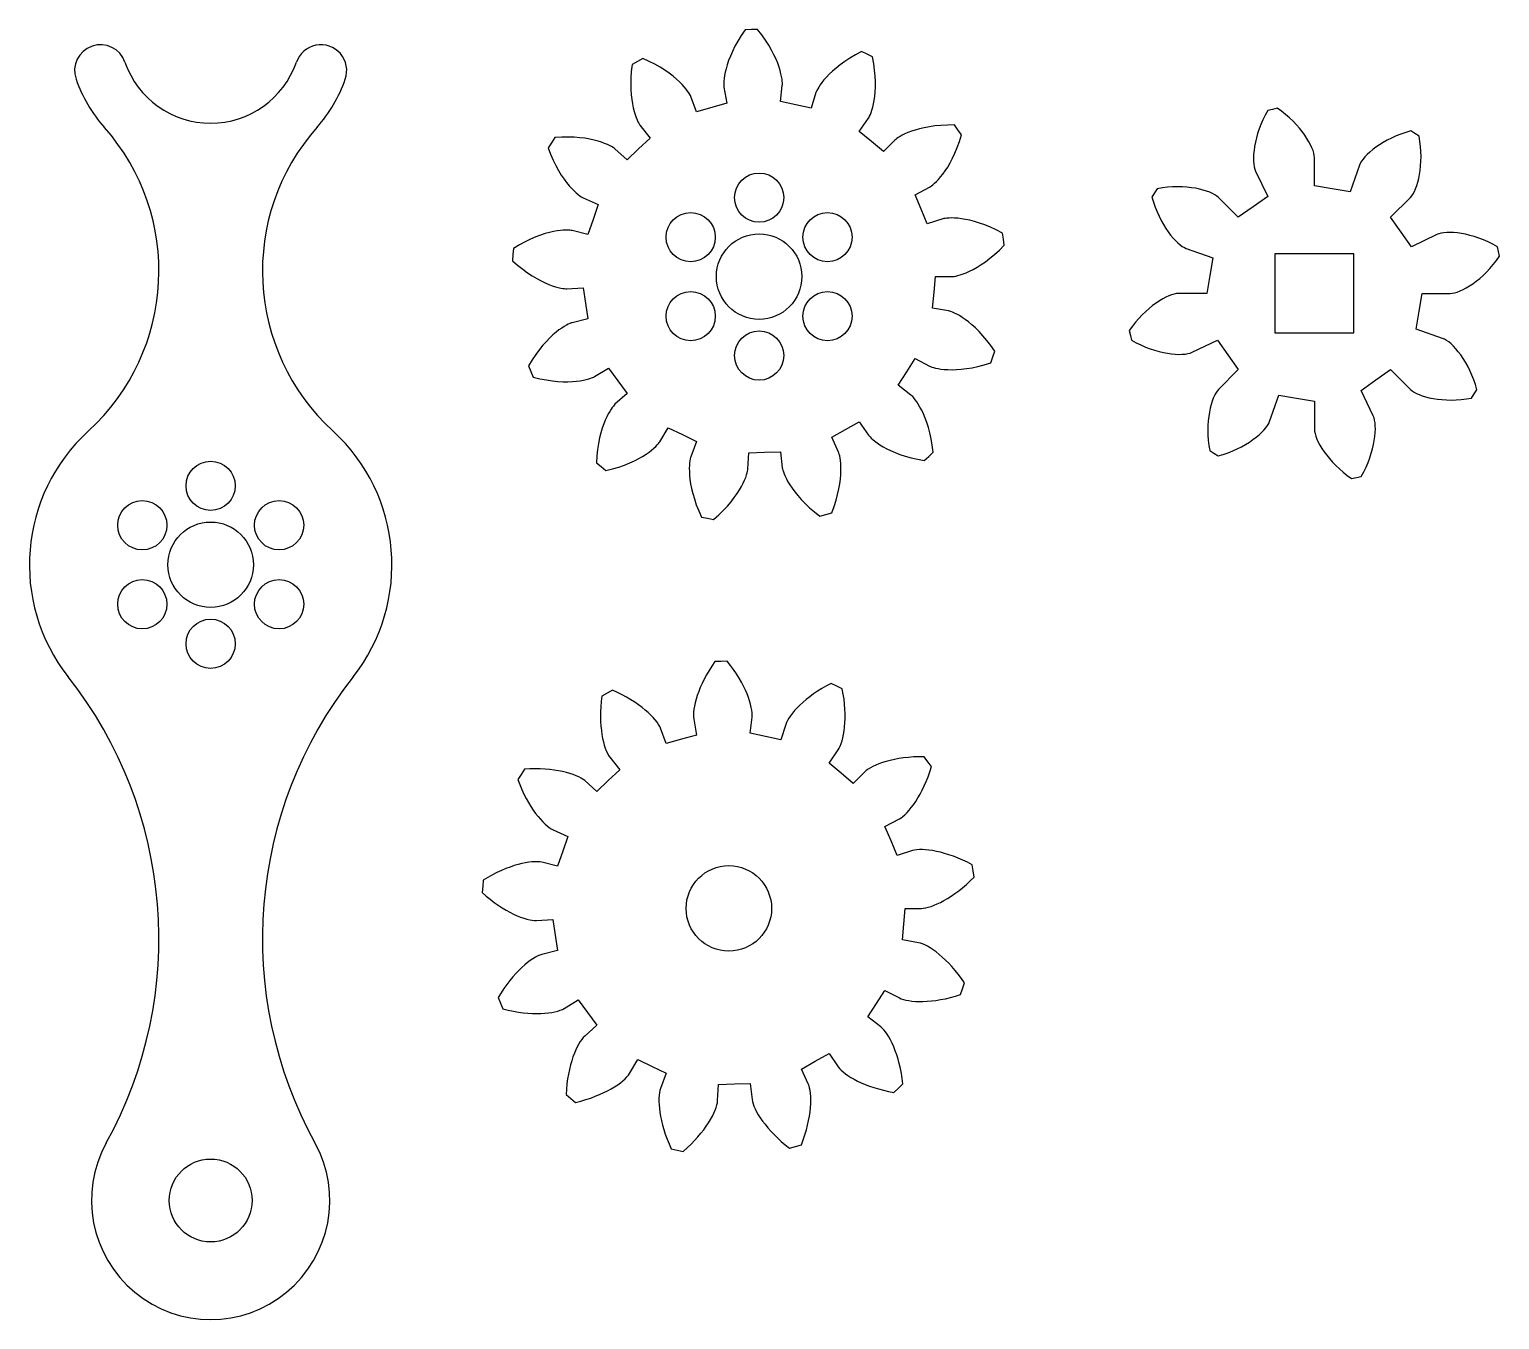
# Model space of a CAD drawing. Header units: millimetres. Extents: x 6 to 230, y 152 to 202.
# Drawn here: x 6.3 to 63.1, y 152 to 201.8 of the extents above.
import ezdxf

# ---------------------------------------------------------------- set-up
doc = ezdxf.new("R2010")
doc.units = ezdxf.units.MM

msp = doc.modelspace()

# ---------------------------------------------------------------- linework, layer by layer
at = {"color": 7, "linetype": 'Continuous', "lineweight": 25}
for p, q in [((34.158, 201.815), (33.92, 201.808)), ((34.396, 201.823), (34.158, 201.815)), ((29.76, 200.584), (29.552, 200.467)), ((29.967, 200.701), (29.76, 200.584)), ((38.626, 200.862), (38.411, 200.966)), ((38.84, 200.758), (38.626, 200.862)), ((33.1, 199.589), (33.215, 198.972)), ((35.278, 199.037), (35.354, 199.66)), ((36.654, 199.382), (36.469, 198.783)), ((32.043, 198.644), (31.82, 199.231)), ((32.629, 198.808), (32.043, 198.644)), ((33.215, 198.972), (32.629, 198.808)), ((35.873, 198.91), (35.278, 199.037)), ((36.469, 198.783), (35.873, 198.91)), ((54.283, 198.736), (54.098, 198.694)), ((54.467, 198.778), (54.283, 198.736)), ((38.326, 197.881), (38.682, 198.397)), ((26.566, 197.649), (26.437, 197.449)), ((30.246, 197.628), (29.803, 197.21)), ((29.857, 198.121), (30.246, 197.628)), ((38.794, 197.492), (38.326, 197.881)), ((42.138, 197.941), (41.997, 198.133)), ((42.279, 197.75), (42.138, 197.941)), ((59.784, 197.8), (59.623, 197.901)), ((59.944, 197.699), (59.784, 197.8)), ((26.437, 197.449), (26.308, 197.249)), ((29.36, 196.792), (28.891, 197.209)), ((29.803, 197.21), (29.36, 196.792)), ((39.262, 197.103), (38.794, 197.492)), ((39.705, 197.548), (39.262, 197.103)), ((55.903, 195.785), (55.903, 196.873)), ((57.638, 196.577), (57.278, 195.551)), ((53.63, 196.354), (54.102, 195.374)), ((27.668, 195.313), (28.241, 195.057)), ((40.487, 195.441), (41.043, 195.733)), ((40.721, 194.879), (40.487, 195.441)), ((49.731, 195.508), (49.63, 195.348)), ((49.832, 195.669), (49.731, 195.508)), ((52.964, 194.567), (52.195, 195.336)), ((54.102, 195.374), (53.533, 194.971)), ((56.591, 195.668), (55.903, 195.785)), ((57.278, 195.551), (56.591, 195.668)), ((58.843, 194.567), (59.612, 195.336)), ((28.241, 195.057), (28.043, 194.482)), ((40.954, 194.317), (40.721, 194.879)), ((53.533, 194.971), (52.964, 194.567)), ((28.043, 194.482), (27.846, 193.906)), ((41.553, 194.506), (40.954, 194.317)), ((59.246, 193.998), (58.843, 194.567)), ((27.846, 193.906), (27.236, 194.056)), ((43.891, 193.723), (43.855, 193.959)), ((43.927, 193.488), (43.891, 193.723)), ((59.649, 193.43), (59.246, 193.998)), ((60.63, 193.901), (59.649, 193.43)), ((24.952, 193.129), (24.931, 192.892)), ((24.974, 193.367), (24.952, 193.129)), ((50.954, 193.363), (51.98, 193.003)), ((54.378, 193.153), (54.378, 190.103)), ((57.428, 193.153), (54.378, 193.153)), ((57.428, 190.103), (57.428, 193.153)), ((63.011, 193.248), (62.969, 193.433)), ((63.053, 193.064), (63.011, 193.248)), ((51.98, 193.003), (51.863, 192.315)), ((41.213, 191.671), (41.267, 192.277)), ((41.267, 192.277), (41.895, 192.277)), ((51.863, 192.315), (51.746, 191.628)), ((27.035, 191.811), (27.661, 191.85)), ((27.661, 191.85), (27.753, 191.248)), ((41.159, 191.064), (41.213, 191.671)), ((51.746, 191.628), (50.659, 191.628)), ((59.943, 190.94), (60.06, 191.628)), ((60.06, 191.628), (61.148, 191.628)), ((27.753, 191.248), (27.846, 190.647)), ((41.776, 190.953), (41.159, 191.064)), ((59.826, 190.253), (59.943, 190.94)), ((27.846, 190.647), (27.236, 190.497)), ((60.853, 189.893), (59.826, 190.253)), ((48.753, 190.192), (48.795, 190.007)), ((48.795, 190.007), (48.837, 189.823)), ((51.177, 189.355), (52.157, 189.826)), ((52.157, 189.826), (52.56, 189.257)), ((54.378, 190.103), (57.428, 190.103)), ((40.158, 188.601), (40.487, 189.112)), ((40.487, 189.112), (41.043, 188.82)), ((43.405, 188.949), (43.483, 189.174)), ((43.483, 189.174), (43.56, 189.399)), ((52.56, 189.257), (52.964, 188.688)), ((25.553, 188.834), (25.645, 188.614)), ((25.645, 188.614), (25.736, 188.395)), ((28.102, 188.414), (28.638, 188.74)), ((28.638, 188.74), (28.999, 188.251)), ((39.828, 188.089), (40.158, 188.601)), ((52.964, 188.688), (52.195, 187.919)), ((58.274, 188.285), (58.843, 188.688)), ((58.843, 188.688), (59.612, 187.919)), ((28.999, 188.251), (29.36, 187.761)), ((40.323, 187.703), (39.828, 188.089)), ((57.705, 187.882), (58.274, 188.285)), ((29.36, 187.761), (28.891, 187.345)), ((54.168, 186.678), (54.528, 187.705)), ((54.528, 187.705), (55.216, 187.588)), ((55.216, 187.588), (55.903, 187.471)), ((55.903, 187.471), (55.903, 186.383)), ((58.176, 186.901), (57.705, 187.882)), ((61.974, 187.587), (62.075, 187.747)), ((62.075, 187.747), (62.176, 187.908)), ((30.625, 185.903), (30.948, 186.441)), ((30.948, 186.441), (31.495, 186.175)), ((37.267, 186.073), (37.796, 186.373)), ((37.796, 186.373), (38.326, 186.672)), ((38.326, 186.672), (38.682, 186.156)), ((31.495, 186.175), (32.043, 185.909)), ((32.043, 185.909), (31.82, 185.323)), ((37.525, 185.502), (37.267, 186.073)), ((28.173, 185.091), (28.356, 184.938)), ((34.026, 184.852), (34.062, 185.478)), ((34.062, 185.478), (34.67, 185.497)), ((34.67, 185.497), (35.278, 185.516)), ((35.278, 185.516), (35.354, 184.893)), ((40.834, 185.172), (41.007, 185.335)), ((41.007, 185.335), (41.18, 185.499)), ((51.862, 185.557), (52.023, 185.456)), ((52.023, 185.456), (52.183, 185.355)), ((28.356, 184.938), (28.539, 184.786)), ((57.339, 184.478), (57.524, 184.52)), ((57.524, 184.52), (57.708, 184.562)), ((32.232, 182.993), (32.465, 182.943)), ((32.465, 182.943), (32.698, 182.894)), ((36.802, 183.022), (37.031, 183.087)), ((37.031, 183.087), (37.26, 183.151)), ((32.99, 177.419), (32.752, 177.412)), ((33.228, 177.427), (32.99, 177.419)), ((28.591, 176.188), (28.384, 176.071)), ((28.798, 176.305), (28.591, 176.188)), ((37.457, 176.466), (37.243, 176.57)), ((37.671, 176.362), (37.457, 176.466)), ((31.932, 175.193), (32.046, 174.576)), ((34.11, 174.641), (34.185, 175.264)), ((35.485, 174.986), (35.3, 174.387)), ((30.874, 174.248), (30.652, 174.835)), ((31.46, 174.412), (30.874, 174.248)), ((32.046, 174.576), (31.46, 174.412)), ((34.705, 174.514), (34.11, 174.641)), ((35.3, 174.387), (34.705, 174.514)), ((37.157, 173.485), (37.514, 174.001)), ((40.969, 173.546), (40.828, 173.737)), ((25.398, 173.253), (25.269, 173.053)), ((29.077, 173.232), (28.634, 172.814)), ((28.689, 173.725), (29.077, 173.232)), ((37.625, 173.096), (37.157, 173.485)), ((41.111, 173.354), (40.969, 173.546)), ((25.269, 173.053), (25.14, 172.853)), ((28.192, 172.396), (27.722, 172.813)), ((28.634, 172.814), (28.192, 172.396)), ((38.093, 172.707), (37.625, 173.096)), ((38.536, 173.152), (38.093, 172.707)), ((26.5, 170.917), (27.073, 170.661)), ((39.319, 171.045), (39.874, 171.337)), ((39.552, 170.483), (39.319, 171.045)), ((27.073, 170.661), (26.875, 170.086)), ((39.786, 169.921), (39.552, 170.483)), ((26.875, 170.086), (26.677, 169.51)), ((40.384, 170.11), (39.786, 169.921)), ((26.677, 169.51), (26.068, 169.661)), ((42.722, 169.327), (42.686, 169.563)), ((42.758, 169.092), (42.722, 169.327)), ((23.784, 168.733), (23.762, 168.496)), ((23.805, 168.971), (23.784, 168.733)), ((40.044, 167.275), (40.099, 167.881)), ((40.099, 167.881), (40.726, 167.881)), ((25.866, 167.415), (26.492, 167.454)), ((26.492, 167.454), (26.585, 166.852)), ((39.99, 166.669), (40.044, 167.275)), ((26.585, 166.852), (26.677, 166.251)), ((40.607, 166.557), (39.99, 166.669)), ((26.677, 166.251), (26.068, 166.101)), ((38.989, 164.205), (39.319, 164.716)), ((39.319, 164.716), (39.874, 164.424)), ((42.236, 164.553), (42.314, 164.778)), ((42.314, 164.778), (42.391, 165.003)), ((24.385, 164.438), (24.476, 164.218)), ((24.476, 164.218), (24.567, 163.999)), ((26.933, 164.018), (27.469, 164.344)), ((27.469, 164.344), (27.83, 163.855)), ((38.659, 163.693), (38.989, 164.205)), ((27.83, 163.855), (28.192, 163.365)), ((39.154, 163.307), (38.659, 163.693)), ((28.192, 163.365), (27.722, 162.949)), ((29.456, 161.507), (29.779, 162.045)), ((29.779, 162.045), (30.327, 161.779)), ((36.098, 161.677), (36.628, 161.977)), ((36.628, 161.977), (37.157, 162.276)), ((37.157, 162.276), (37.514, 161.76)), ((30.327, 161.779), (30.874, 161.513)), ((30.874, 161.513), (30.652, 160.927)), ((36.357, 161.106), (36.098, 161.677)), ((27.004, 160.695), (27.187, 160.542)), ((32.857, 160.456), (32.893, 161.082)), ((32.893, 161.082), (33.502, 161.101)), ((33.502, 161.101), (34.11, 161.121)), ((34.11, 161.121), (34.185, 160.498)), ((39.665, 160.776), (39.838, 160.939)), ((39.838, 160.939), (40.011, 161.103)), ((27.187, 160.542), (27.371, 160.39)), ((31.064, 158.597), (31.297, 158.547)), ((31.297, 158.547), (31.529, 158.498)), ((35.633, 158.626), (35.862, 158.691)), ((35.862, 158.691), (36.091, 158.755))]:
    msp.add_line(p, q, dxfattribs=at)
for centre, radius in [((34.458, 195.327), 0.95), ((31.816, 193.802), 0.95), ((37.099, 193.802), 0.95), ((34.458, 192.277), 1.65), ((31.816, 190.752), 0.95), ((37.099, 190.752), 0.95), ((34.458, 189.227), 0.95), ((13.278, 184.2), 0.95), ((10.637, 182.675), 0.95), ((15.92, 182.675), 0.95), ((13.278, 181.15), 1.65), ((10.637, 179.625), 0.95), ((15.92, 179.625), 0.95), ((13.278, 178.1), 0.95), ((33.289, 167.881), 1.65), ((13.278, 156.602), 1.6)]:
    msp.add_circle(centre, radius, dxfattribs=at)
for centre, radius, start, end in [((9.024, 200.231), 1, 19.0451, 199.0451), ((17.532, 200.231), 1, 340.9549, 160.9549), ((13.278, 201.699), 3.5, 199.0451, 340.9549), ((13.278, 201.699), 5.5, 199.0451, 221.6254), ((13.278, 201.699), 5.5, 318.3746, 340.9549), ((2.917, 192.491), 8.362, 312.4163, 41.6254), ((23.64, 192.491), 8.362, 138.3746, 227.5837), ((13.278, 181.15), 7, 132.4163, 218.1982), ((13.278, 181.15), 7, 321.8018, 47.5837), ((-5.073, 166.711), 16.351, 331.1518, 38.1982), ((31.629, 166.711), 16.351, 141.8018, 208.8482), ((13.278, 156.602), 4.6, 151.1518, 28.8482)]:
    msp.add_arc(centre, radius, start, end, dxfattribs=at)
for points in [[(33.92, 201.808), (33.068, 200.607), (33.072, 199.74), (33.1, 199.589)], [(35.354, 199.66), (35.372, 199.812), (35.322, 200.677), (34.396, 201.823)], [(29.552, 200.467), (29.356, 199.007), (29.763, 198.241), (29.857, 198.121)], [(31.82, 199.231), (31.766, 199.374), (31.319, 200.117), (29.967, 200.701)], [(38.411, 200.966), (37.098, 200.298), (36.699, 199.529), (36.654, 199.382)], [(38.682, 198.397), (38.77, 198.524), (39.127, 199.313), (38.84, 200.758)], [(55.903, 196.873), (55.903, 197.269), (55.381, 198.162), (54.467, 198.778)], [(41.997, 198.133), (40.524, 198.152), (39.813, 197.656), (39.705, 197.548)], [(54.098, 198.694), (53.542, 197.743), (53.458, 196.712), (53.63, 196.354)], [(28.891, 197.209), (28.776, 197.31), (28.035, 197.761), (26.566, 197.649)], [(41.043, 195.733), (41.179, 195.804), (41.863, 196.337), (42.279, 197.75)], [(59.623, 197.901), (58.558, 197.622), (57.769, 196.952), (57.638, 196.577)], [(59.612, 195.336), (59.892, 195.617), (60.154, 196.618), (59.944, 197.699)], [(26.308, 197.249), (26.813, 195.865), (27.528, 195.376), (27.668, 195.313)], [(52.195, 195.336), (51.914, 195.617), (50.913, 195.879), (49.832, 195.669)], [(49.63, 195.348), (49.91, 194.282), (50.58, 193.494), (50.954, 193.363)], [(43.855, 193.959), (42.559, 194.66), (41.699, 194.551), (41.553, 194.506)], [(27.236, 194.056), (27.087, 194.093), (26.222, 194.148), (24.974, 193.367)], [(62.969, 193.433), (62.018, 193.989), (60.987, 194.073), (60.63, 193.901)], [(41.895, 192.277), (42.048, 192.277), (42.901, 192.431), (43.927, 193.488)], [(61.148, 191.628), (61.544, 191.628), (62.437, 192.15), (63.053, 193.064)], [(24.931, 192.892), (26.021, 191.901), (26.882, 191.801), (27.035, 191.811)], [(50.659, 191.628), (50.262, 191.628), (49.369, 191.106), (48.753, 190.192)], [(43.56, 189.399), (42.739, 190.622), (41.927, 190.925), (41.776, 190.953)], [(27.236, 190.497), (27.087, 190.46), (26.296, 190.106), (25.553, 188.834)], [(48.837, 189.823), (49.788, 189.267), (50.819, 189.183), (51.177, 189.355)], [(62.176, 187.908), (61.897, 188.974), (61.227, 189.762), (60.853, 189.893)], [(41.043, 188.82), (41.179, 188.749), (42.006, 188.489), (43.405, 188.949)], [(25.736, 188.395), (27.162, 188.023), (27.971, 188.335), (28.102, 188.414)], [(41.18, 185.499), (41.022, 186.963), (40.444, 187.609), (40.323, 187.703)], [(52.195, 187.919), (51.914, 187.639), (51.652, 186.638), (51.862, 185.557)], [(59.612, 187.919), (59.892, 187.639), (60.893, 187.377), (61.974, 187.587)], [(28.891, 187.345), (28.776, 187.243), (28.239, 186.562), (28.173, 185.091)], [(57.708, 184.562), (58.264, 185.513), (58.348, 186.544), (58.176, 186.901)], [(52.183, 185.355), (53.249, 185.634), (54.037, 186.304), (54.168, 186.678)], [(55.903, 186.383), (55.903, 185.987), (56.426, 185.094), (57.339, 184.478)], [(28.539, 184.786), (29.974, 185.12), (30.545, 185.772), (30.625, 185.903)], [(38.682, 186.156), (38.77, 186.03), (39.381, 185.415), (40.834, 185.172)], [(31.82, 185.323), (31.766, 185.179), (31.607, 184.327), (32.232, 182.993)], [(37.26, 183.151), (37.8, 184.521), (37.589, 185.362), (37.525, 185.502)], [(32.698, 182.894), (33.813, 183.856), (34.017, 184.699), (34.026, 184.852)], [(35.354, 184.893), (35.373, 184.741), (35.628, 183.913), (36.802, 183.022)], [(32.752, 177.412), (32.098, 176.497), (31.86, 175.58), (31.932, 175.193)], [(34.185, 175.264), (34.233, 175.654), (33.938, 176.554), (33.228, 177.427)], [(28.384, 176.071), (28.23, 174.956), (28.446, 174.034), (28.689, 173.725)], [(30.652, 174.835), (30.512, 175.202), (29.833, 175.862), (28.798, 176.305)], [(37.243, 176.57), (36.238, 176.063), (35.601, 175.362), (35.485, 174.986)], [(37.514, 174.001), (37.737, 174.325), (37.894, 175.259), (37.671, 176.362)], [(40.828, 173.737), (39.703, 173.755), (38.813, 173.43), (38.536, 173.152)], [(27.722, 172.813), (27.428, 173.073), (26.519, 173.342), (25.398, 173.253)], [(39.874, 171.337), (40.222, 171.52), (40.796, 172.274), (41.111, 173.354)], [(25.14, 172.853), (25.521, 171.795), (26.141, 171.078), (26.5, 170.917)], [(42.686, 169.563), (41.698, 170.102), (40.759, 170.227), (40.384, 170.11)], [(26.068, 169.661), (25.686, 169.755), (24.757, 169.57), (23.805, 168.971)], [(40.726, 167.881), (41.119, 167.881), (41.977, 168.282), (42.758, 169.092)], [(23.762, 168.496), (24.592, 167.737), (25.474, 167.39), (25.866, 167.415)], [(42.391, 165.003), (41.767, 165.939), (40.994, 166.487), (40.607, 166.557)], [(26.068, 166.101), (25.686, 166.007), (24.949, 165.412), (24.385, 164.438)], [(39.874, 164.424), (40.222, 164.242), (41.169, 164.198), (42.236, 164.553)], [(24.567, 163.999), (25.655, 163.711), (26.597, 163.814), (26.933, 164.018)], [(27.722, 162.949), (27.428, 162.688), (27.051, 161.819), (27.004, 160.695)], [(40.011, 161.103), (39.894, 162.222), (39.464, 163.066), (39.154, 163.307)], [(27.371, 160.39), (28.467, 160.642), (29.253, 161.17), (29.456, 161.507)], [(37.514, 161.76), (37.737, 161.436), (38.555, 160.958), (39.665, 160.776)], [(30.652, 160.927), (30.512, 160.559), (30.583, 159.614), (31.064, 158.597)], [(36.091, 158.755), (36.508, 159.8), (36.519, 160.747), (36.357, 161.106)], [(31.529, 158.498), (32.384, 159.23), (32.834, 160.063), (32.857, 160.456)], [(34.185, 160.498), (34.233, 160.107), (34.734, 159.304), (35.633, 158.626)]]:
    msp.add_open_spline(points, degree=3, dxfattribs=at)

doc.saveas('drawing.dxf')
